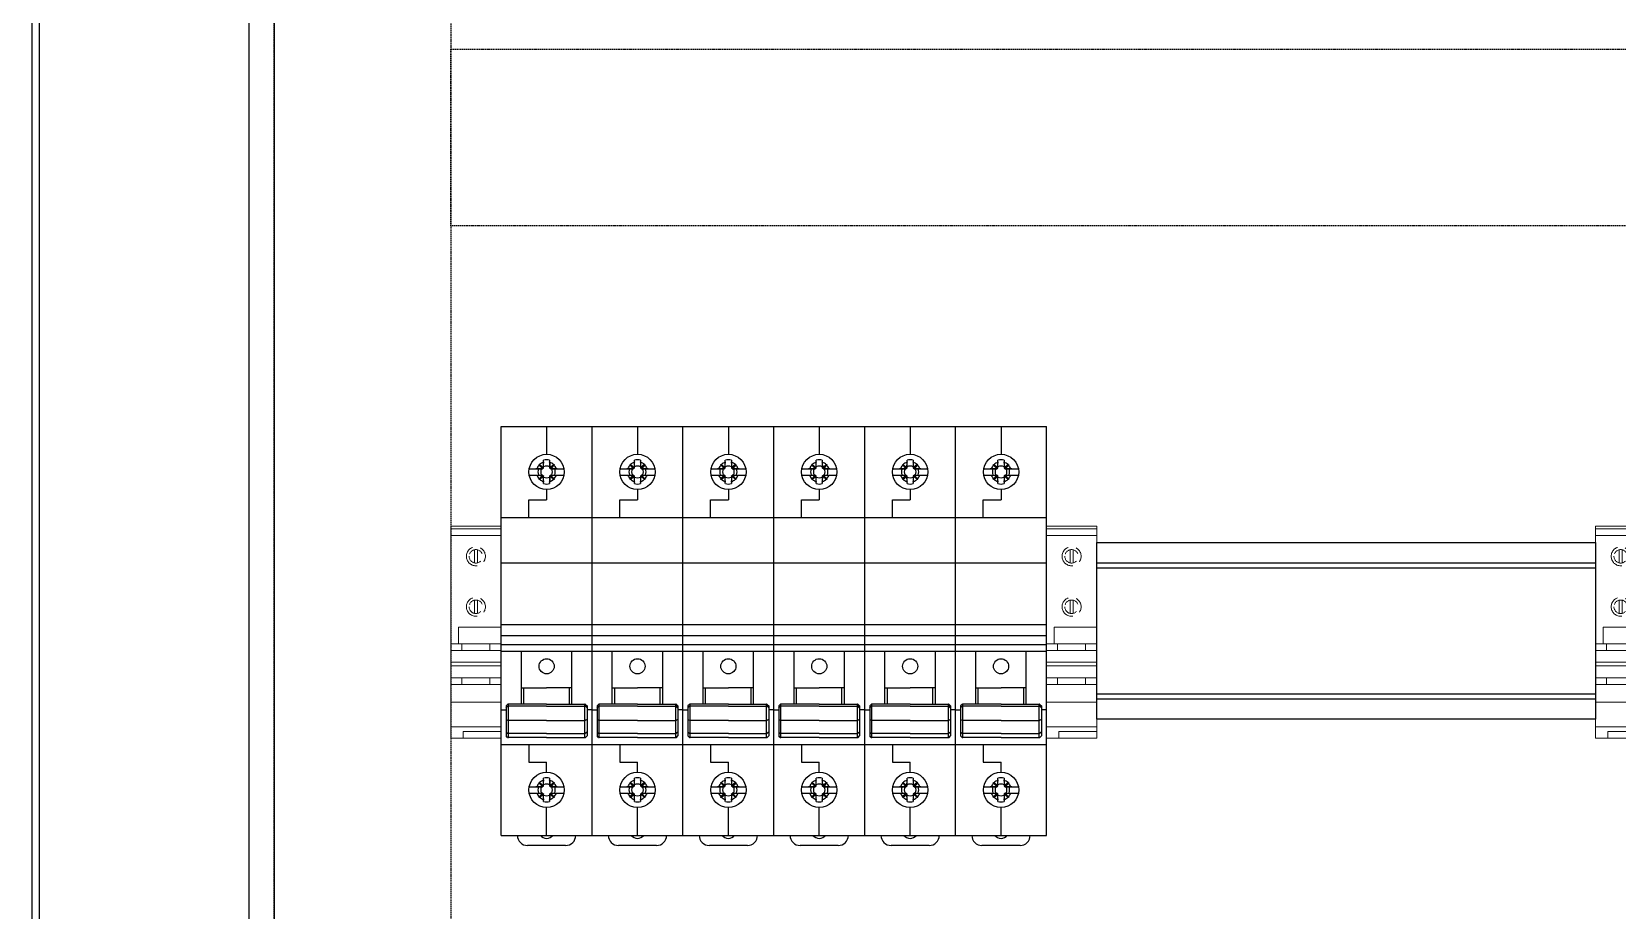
# Model space of a CAD drawing. Header units: millimetres. Extents: x 0 to 3804, y 0 to 2690.
# Drawn here: x 1915.8 to 2229.8, y 1672.1 to 1846.2 of the extents above; entities that cross this region are included whole.
import ezdxf

# ---------------------------------------------------------------- set-up
doc = ezdxf.new("R2010")
doc.units = ezdxf.units.MM
doc.linetypes.add('DASHED', pattern=[0.75, 0.5, -0.25])
doc.linetypes.add('HIDDEN2', pattern=[4.7625, 3.175, -1.5875])
for name, color, linetype in [('01', 7, 'HIDDEN2'), ('ALPHA', 255, 'Continuous'), ('DI', 2, 'Continuous'), ('E600_Gen', 4, 'Continuous'), ('THIET BI', 2, 'Continuous')]:
    doc.layers.add(name, color=color, linetype=linetype)

# ---------------------------------------------------------------- blocks, each defined once
blk = doc.blocks.new('sbdf11712')
at = {"layer": 'ALPHA'}
for p, q in [((-431.29, -67.44), (-413.29, -67.44)), ((-431.29, -148.44), (-431.29, -67.44)), ((-422.29, -67.44), (-422.29, -72.94)), ((-413.29, -148.44), (-413.29, -67.44)), ((-423.79, -74.95), (-423.05, -75.69)), ((-423.79, -74.95), (-423.73, -74.97)), ((-423.77, -75), (-423.79, -74.95)), ((-423.75, -75.06), (-423.77, -75)), ((-423.75, -75.06), (-423.19, -75.75)), ((-423.73, -74.97), (-423.68, -74.99)), ((-423.68, -74.99), (-422.98, -75.56)), ((-422.97, -74.88), (-422.98, -75.22)), ((-422.98, -75.22), (-422.98, -75.56)), ((-422.94, -74.54), (-422.97, -74.88)), ((-422.93, -74.53), (-422.94, -74.54)), ((-422.94, -74.54), (-422.94, -74.54)), ((-422.92, -74.52), (-422.93, -74.53)), ((-422.91, -74.5), (-422.92, -74.51)), ((-422.92, -74.51), (-422.92, -74.52)), ((-422.9, -74.47), (-422.91, -74.49)), ((-422.91, -74.49), (-422.91, -74.5)), ((-422.9, -75.59), (-422.9, -74.13)), ((-422.9, -74.42), (-422.9, -74.44)), ((-422.9, -74.44), (-422.9, -74.46)), ((-422.9, -74.46), (-422.9, -74.47)), ((-421.69, -74.13), (-421.69, -75.59)), ((-421.69, -74.44), (-421.69, -74.42)), ((-421.69, -74.46), (-421.69, -74.44)), ((-421.69, -74.48), (-421.69, -74.46)), ((-421.68, -74.49), (-421.69, -74.48)), ((-421.68, -74.51), (-421.68, -74.49)), ((-421.67, -74.52), (-421.68, -74.51)), ((-421.66, -74.53), (-421.67, -74.52)), ((-421.65, -74.54), (-421.66, -74.53)), ((-421.65, -74.54), (-421.65, -74.54)), ((-421.62, -74.88), (-421.65, -74.54)), ((-421.61, -75.22), (-421.62, -74.88)), ((-421.6, -75.56), (-421.61, -75.22)), ((-420.91, -74.99), (-421.6, -75.56)), ((-420.8, -74.95), (-421.54, -75.69)), ((-420.84, -75.06), (-421.4, -75.75)), ((-420.91, -74.99), (-420.86, -74.97)), ((-420.86, -74.97), (-420.8, -74.95)), ((-420.82, -75), (-420.84, -75.06)), ((-420.8, -74.95), (-420.82, -75)), ((-425.74, -75.84), (-423.15, -75.84)), ((-425.74, -77.05), (-423.15, -77.05)), ((-424.38, -75.84), (-424.42, -75.84)), ((-424.42, -77.05), (-424.38, -77.05)), ((-424.35, -75.84), (-424.38, -75.84)), ((-424.38, -77.05), (-424.35, -77.05)), ((-424.32, -75.83), (-424.35, -75.84)), ((-424.35, -77.05), (-424.32, -77.05)), ((-424.3, -75.83), (-424.32, -75.83)), ((-424.32, -77.05), (-424.3, -77.06)), ((-424.28, -75.82), (-424.3, -75.83)), ((-424.3, -77.06), (-424.28, -77.07)), ((-424.25, -75.81), (-424.28, -75.82)), ((-424.28, -77.07), (-424.25, -77.07)), ((-424.23, -75.8), (-424.25, -75.81)), ((-424.25, -77.07), (-424.23, -77.08)), ((-424.22, -75.8), (-424.23, -75.8)), ((-424.23, -77.08), (-424.22, -77.09)), ((-424.2, -75.78), (-424.22, -75.8)), ((-424.22, -77.09), (-424.2, -77.1)), ((-424.19, -75.77), (-424.2, -75.78)), ((-424.2, -77.1), (-424.19, -77.11)), ((-424.18, -75.76), (-424.19, -75.77)), ((-424.19, -77.11), (-424.18, -77.13)), ((-424.18, -75.76), (-423.68, -75.75)), ((-423.68, -77.14), (-424.18, -77.13)), ((-423.79, -77.94), (-423.05, -77.2)), ((-423.79, -77.94), (-423.77, -77.88)), ((-423.73, -77.92), (-423.79, -77.94)), ((-423.77, -77.88), (-423.75, -77.83)), ((-423.75, -77.83), (-423.19, -77.14)), ((-423.68, -77.9), (-423.73, -77.92)), ((-423.68, -75.75), (-423.19, -75.75)), ((-423.19, -77.14), (-423.68, -77.14)), ((-423.68, -77.9), (-422.98, -77.33)), ((-423.17, -75.76), (-423.19, -75.75)), ((-423.19, -77.14), (-423.17, -77.12)), ((-423.15, -75.78), (-423.17, -75.76)), ((-423.17, -77.12), (-423.15, -77.11)), ((-423.15, -75.84), (-423.15, -75.78)), ((-423.13, -75.79), (-423.15, -75.78)), ((-423.15, -77.05), (-423.15, -77.11)), ((-423.15, -77.11), (-423.13, -77.09)), ((-423.11, -75.8), (-423.13, -75.79)), ((-423.13, -77.09), (-423.11, -77.09)), ((-423.08, -75.79), (-423.11, -75.8)), ((-423.11, -77.09), (-423.08, -77.09)), ((-423.06, -75.78), (-423.08, -75.79)), ((-423.08, -77.09), (-423.06, -77.11)), ((-423.05, -75.76), (-423.06, -75.78)), ((-423.06, -77.11), (-423.05, -77.13)), ((-423.05, -75.69), (-423.05, -75.74)), ((-423, -75.69), (-423.05, -75.69)), ((-423.05, -77.15), (-423.05, -77.2)), ((-423.05, -77.2), (-423, -77.2)), ((-422.98, -75.56), (-422.97, -75.57)), ((-422.96, -75.67), (-422.98, -75.68)), ((-422.98, -77.2), (-422.96, -77.21)), ((-422.97, -77.32), (-422.98, -77.33)), ((-422.98, -77.33), (-422.98, -77.67)), ((-422.98, -77.67), (-422.97, -78.01)), ((-422.97, -75.57), (-422.96, -75.59)), ((-422.96, -77.3), (-422.97, -77.32)), ((-422.97, -78.01), (-422.94, -78.34)), ((-422.9, -75.59), (-422.96, -75.59)), ((-422.96, -75.59), (-422.94, -75.61)), ((-422.94, -75.65), (-422.96, -75.67)), ((-422.96, -77.21), (-422.94, -77.23)), ((-422.94, -77.28), (-422.96, -77.3)), ((-422.9, -77.3), (-422.96, -77.3)), ((-422.94, -75.61), (-422.94, -75.63)), ((-422.94, -75.63), (-422.94, -75.65)), ((-422.94, -77.23), (-422.94, -77.26)), ((-422.94, -77.26), (-422.94, -77.28)), ((-422.94, -78.34), (-422.93, -78.35)), ((-422.93, -78.35), (-422.93, -78.36)), ((-422.93, -78.36), (-422.92, -78.37)), ((-422.92, -78.37), (-422.91, -78.38)), ((-422.91, -78.38), (-422.91, -78.39)), ((-422.91, -78.39), (-422.9, -78.41)), ((-422.9, -78.75), (-422.9, -77.3)), ((-422.9, -78.41), (-422.9, -78.42)), ((-422.9, -78.42), (-422.9, -78.44)), ((-422.9, -78.44), (-422.9, -78.46)), ((-421.69, -75.59), (-421.63, -75.59)), ((-421.69, -77.3), (-421.69, -78.75)), ((-421.69, -77.3), (-421.63, -77.3)), ((-421.69, -78.41), (-421.68, -78.4)), ((-421.69, -78.43), (-421.69, -78.41)), ((-421.69, -78.45), (-421.69, -78.43)), ((-421.69, -78.46), (-421.69, -78.45)), ((-421.68, -78.39), (-421.67, -78.37)), ((-421.68, -78.4), (-421.68, -78.39)), ((-421.67, -78.37), (-421.67, -78.36)), ((-421.67, -78.36), (-421.66, -78.36)), ((-421.66, -78.36), (-421.65, -78.35)), ((-421.65, -75.61), (-421.63, -75.59)), ((-421.65, -75.63), (-421.65, -75.61)), ((-421.65, -75.65), (-421.65, -75.63)), ((-421.63, -75.67), (-421.65, -75.65)), ((-421.65, -77.23), (-421.63, -77.21)), ((-421.65, -77.26), (-421.65, -77.23)), ((-421.65, -77.28), (-421.65, -77.26)), ((-421.63, -77.3), (-421.65, -77.28)), ((-421.65, -78.34), (-421.62, -78.01)), ((-421.65, -78.35), (-421.65, -78.34)), ((-421.63, -75.59), (-421.62, -75.57)), ((-421.61, -75.68), (-421.63, -75.67)), ((-421.63, -77.21), (-421.61, -77.2)), ((-421.62, -77.32), (-421.63, -77.3)), ((-421.62, -75.57), (-421.6, -75.56)), ((-421.6, -77.33), (-421.62, -77.32)), ((-421.62, -78.01), (-421.61, -77.67)), ((-421.61, -77.67), (-421.6, -77.33)), ((-420.91, -77.9), (-421.6, -77.33)), ((-421.54, -75.69), (-421.59, -75.69)), ((-421.59, -77.2), (-421.54, -77.2)), ((-421.54, -75.74), (-421.54, -75.69)), ((-421.53, -75.78), (-421.54, -75.76)), ((-421.54, -77.13), (-421.53, -77.11)), ((-421.54, -77.2), (-421.54, -77.15)), ((-420.8, -77.94), (-421.54, -77.2)), ((-421.51, -75.79), (-421.53, -75.78)), ((-421.53, -77.11), (-421.51, -77.09)), ((-421.48, -75.8), (-421.51, -75.79)), ((-421.51, -77.09), (-421.48, -77.09)), ((-421.46, -75.79), (-421.48, -75.8)), ((-421.48, -77.09), (-421.46, -77.09)), ((-421.44, -75.78), (-421.46, -75.79)), ((-421.46, -77.09), (-421.44, -77.11)), ((-421.42, -75.76), (-421.44, -75.78)), ((-421.44, -75.84), (-421.44, -75.78)), ((-421.44, -75.84), (-418.85, -75.84)), ((-421.44, -77.05), (-418.85, -77.05)), ((-421.44, -77.11), (-421.44, -77.05)), ((-421.44, -77.11), (-421.42, -77.12)), ((-421.4, -75.75), (-421.42, -75.76)), ((-421.42, -77.12), (-421.4, -77.14)), ((-421.4, -75.75), (-420.91, -75.75)), ((-420.84, -77.83), (-421.4, -77.14)), ((-420.91, -77.14), (-421.4, -77.14)), ((-420.91, -75.75), (-420.41, -75.76)), ((-420.41, -77.13), (-420.91, -77.14)), ((-420.86, -77.92), (-420.91, -77.9)), ((-420.8, -77.94), (-420.86, -77.92)), ((-420.84, -77.83), (-420.82, -77.88)), ((-420.82, -77.88), (-420.8, -77.94)), ((-420.4, -75.77), (-420.41, -75.76)), ((-420.41, -77.13), (-420.4, -77.11)), ((-420.39, -75.79), (-420.4, -75.77)), ((-420.4, -77.11), (-420.39, -77.1)), ((-420.37, -75.8), (-420.39, -75.79)), ((-420.39, -77.1), (-420.37, -77.09)), ((-420.35, -75.8), (-420.37, -75.8)), ((-420.37, -77.09), (-420.35, -77.08)), ((-420.33, -75.81), (-420.35, -75.8)), ((-420.35, -77.08), (-420.33, -77.07)), ((-420.31, -75.82), (-420.33, -75.81)), ((-420.33, -77.07), (-420.31, -77.07)), ((-420.29, -75.83), (-420.31, -75.82)), ((-420.31, -77.07), (-420.29, -77.06)), ((-420.26, -75.83), (-420.29, -75.83)), ((-420.29, -77.06), (-420.26, -77.05)), ((-420.24, -75.84), (-420.26, -75.83)), ((-420.26, -77.05), (-420.24, -77.05)), ((-420.21, -75.84), (-420.24, -75.84)), ((-420.24, -77.05), (-420.21, -77.05)), ((-420.17, -75.84), (-420.21, -75.84)), ((-420.21, -77.05), (-420.17, -77.05)), ((-422.29, -79.94), (-422.29, -81.93)), ((-425.8, -81.93), (-422.29, -81.93)), ((-425.8, -85.44), (-425.8, -81.93)), ((-431.29, -85.44), (-413.29, -85.44)), ((-431.29, -94.44), (-413.29, -94.44)), ((-431.29, -106.64), (-413.29, -106.64)), ((-431.29, -108.84), (-413.29, -108.84)), ((-431.29, -110.64), (-413.29, -110.64)), ((-431.29, -111.94), (-413.29, -111.94)), ((-427.29, -122.44), (-427.29, -111.94)), ((-417.29, -122.44), (-417.29, -111.94)), ((-427.29, -119.24), (-422.29, -119.24)), ((-426.79, -122.44), (-426.79, -119.24)), ((-417.29, -119.24), (-422.29, -119.24)), ((-417.79, -122.44), (-417.79, -119.24)), ((-422.29, -122.44), (-429.87, -122.44)), ((-429.87, -129.08), (-429.87, -122.44)), ((-422.29, -122.44), (-414.72, -122.44)), ((-414.72, -129.08), (-414.72, -122.44)), ((-431.29, -123.54), (-430.33, -123.54)), ((-430.01, -122.5), (-430.29, -122.79)), ((-430.29, -122.79), (-430.29, -128.74)), ((-430.29, -123.14), (-430.01, -122.86)), ((-430.29, -125.51), (-430.01, -125.64)), ((-430.01, -122.86), (-429.97, -122.83)), ((-429.97, -122.83), (-429.92, -122.81)), ((-429.92, -122.81), (-429.87, -122.81)), ((-422.29, -122.81), (-429.87, -122.81)), ((-422.29, -122.81), (-414.72, -122.81)), ((-414.67, -122.81), (-414.72, -122.81)), ((-414.62, -122.83), (-414.67, -122.81)), ((-414.58, -122.86), (-414.62, -122.83)), ((-414.58, -122.5), (-414.29, -122.79)), ((-414.29, -123.14), (-414.58, -122.86)), ((-414.29, -125.51), (-414.58, -125.64)), ((-414.29, -122.79), (-414.29, -128.74)), ((-413.29, -123.54), (-414.26, -123.54)), ((-430.29, -127.99), (-430.01, -128.2)), ((-430.01, -129.02), (-430.29, -128.74)), ((-430.01, -125.64), (-429.97, -125.65)), ((-430.01, -128.2), (-429.97, -128.23)), ((-429.97, -125.65), (-429.92, -125.66)), ((-429.97, -128.23), (-429.92, -128.24)), ((-429.92, -125.66), (-429.87, -125.67)), ((-429.92, -128.24), (-429.87, -128.25)), ((-422.29, -125.67), (-429.87, -125.67)), ((-422.29, -128.25), (-429.87, -128.25)), ((-422.29, -125.67), (-414.72, -125.67)), ((-422.29, -128.25), (-414.72, -128.25)), ((-414.67, -125.66), (-414.72, -125.67)), ((-414.67, -128.24), (-414.72, -128.25)), ((-414.62, -125.65), (-414.67, -125.66)), ((-414.62, -128.23), (-414.67, -128.24)), ((-414.58, -125.64), (-414.62, -125.65)), ((-414.58, -128.2), (-414.62, -128.23)), ((-414.29, -127.99), (-414.58, -128.2)), ((-414.58, -129.02), (-414.29, -128.74)), ((-431.29, -130.44), (-413.29, -130.44)), ((-422.29, -129.08), (-429.87, -129.08)), ((-425.8, -130.44), (-425.8, -133.95)), ((-425.8, -130.44), (-422.29, -130.44)), ((-422.29, -129.08), (-414.72, -129.08)), ((-425.8, -133.95), (-422.29, -133.95)), ((-422.29, -135.94), (-422.29, -133.95)), ((-423.77, -138), (-423.79, -137.95)), ((-423.79, -137.95), (-423.73, -137.97)), ((-423.79, -137.95), (-423.05, -138.69)), ((-423.75, -138.06), (-423.77, -138)), ((-423.75, -138.06), (-423.19, -138.75)), ((-423.73, -137.97), (-423.68, -137.99)), ((-423.68, -137.99), (-422.98, -138.56)), ((-422.97, -137.88), (-422.98, -138.22)), ((-422.94, -137.54), (-422.97, -137.88)), ((-422.93, -137.53), (-422.94, -137.54)), ((-422.94, -137.54), (-422.94, -137.54)), ((-422.92, -137.52), (-422.93, -137.53)), ((-422.91, -137.5), (-422.92, -137.51)), ((-422.92, -137.51), (-422.92, -137.52)), ((-422.9, -137.47), (-422.91, -137.49)), ((-422.91, -137.49), (-422.91, -137.5)), ((-422.9, -138.59), (-422.9, -137.13)), ((-422.9, -137.42), (-422.9, -137.44)), ((-422.9, -137.44), (-422.9, -137.46)), ((-422.9, -137.46), (-422.9, -137.47)), ((-421.69, -137.13), (-421.69, -138.59)), ((-421.69, -137.44), (-421.69, -137.42)), ((-421.69, -137.46), (-421.69, -137.44)), ((-421.69, -137.48), (-421.69, -137.46)), ((-421.68, -137.49), (-421.69, -137.48)), ((-421.68, -137.51), (-421.68, -137.49)), ((-421.67, -137.52), (-421.68, -137.51)), ((-421.66, -137.53), (-421.67, -137.52)), ((-421.65, -137.54), (-421.66, -137.53)), ((-421.62, -137.88), (-421.65, -137.54)), ((-421.65, -137.54), (-421.65, -137.54)), ((-421.61, -138.22), (-421.62, -137.88)), ((-420.91, -137.99), (-421.6, -138.56)), ((-420.8, -137.95), (-421.54, -138.69)), ((-420.84, -138.06), (-421.4, -138.75)), ((-420.91, -137.99), (-420.86, -137.97)), ((-420.86, -137.97), (-420.8, -137.95)), ((-420.82, -138), (-420.84, -138.06)), ((-420.8, -137.95), (-420.82, -138)), ((-425.74, -138.84), (-423.15, -138.84)), ((-425.74, -140.05), (-423.15, -140.05)), ((-424.38, -138.84), (-424.42, -138.84)), ((-424.42, -140.05), (-424.38, -140.05)), ((-424.35, -138.84), (-424.38, -138.84)), ((-424.38, -140.05), (-424.35, -140.05)), ((-424.32, -138.83), (-424.35, -138.84)), ((-424.35, -140.05), (-424.32, -140.05)), ((-424.3, -138.83), (-424.32, -138.83)), ((-424.32, -140.05), (-424.3, -140.06)), ((-424.28, -138.82), (-424.3, -138.83)), ((-424.3, -140.06), (-424.28, -140.07)), ((-424.25, -138.81), (-424.28, -138.82)), ((-424.28, -140.07), (-424.25, -140.07)), ((-424.23, -138.8), (-424.25, -138.81)), ((-424.25, -140.07), (-424.23, -140.08)), ((-424.22, -138.8), (-424.23, -138.8)), ((-424.23, -140.08), (-424.22, -140.09)), ((-424.2, -138.78), (-424.22, -138.8)), ((-424.22, -140.09), (-424.2, -140.1)), ((-424.19, -138.77), (-424.2, -138.78)), ((-424.2, -140.1), (-424.19, -140.11)), ((-424.18, -138.76), (-424.19, -138.77)), ((-424.19, -140.11), (-424.18, -140.13)), ((-424.18, -138.76), (-423.68, -138.75)), ((-423.68, -140.14), (-424.18, -140.13)), ((-423.79, -140.94), (-423.05, -140.2)), ((-423.79, -140.94), (-423.77, -140.88)), ((-423.73, -140.92), (-423.79, -140.94)), ((-423.77, -140.88), (-423.75, -140.83)), ((-423.75, -140.83), (-423.19, -140.14)), ((-423.68, -140.9), (-423.73, -140.92)), ((-423.68, -138.75), (-423.19, -138.75)), ((-423.19, -140.14), (-423.68, -140.14)), ((-423.68, -140.9), (-422.98, -140.33)), ((-423.17, -138.76), (-423.19, -138.75)), ((-423.19, -140.14), (-423.17, -140.12)), ((-423.15, -138.78), (-423.17, -138.76)), ((-423.17, -140.12), (-423.15, -140.11)), ((-423.13, -138.79), (-423.15, -138.78)), ((-423.15, -138.84), (-423.15, -138.78)), ((-423.15, -140.05), (-423.15, -140.11)), ((-423.15, -140.11), (-423.13, -140.09)), ((-423.11, -138.8), (-423.13, -138.79)), ((-423.13, -140.09), (-423.11, -140.09)), ((-423.08, -138.79), (-423.11, -138.8)), ((-423.11, -140.09), (-423.08, -140.09)), ((-423.06, -138.78), (-423.08, -138.79)), ((-423.08, -140.09), (-423.06, -140.11)), ((-423.05, -138.76), (-423.06, -138.78)), ((-423.06, -140.11), (-423.05, -140.13)), ((-423, -138.69), (-423.05, -138.69)), ((-423.05, -138.69), (-423.05, -138.74)), ((-423.05, -140.15), (-423.05, -140.2)), ((-423.05, -140.2), (-423, -140.2)), ((-422.98, -138.22), (-422.98, -138.56)), ((-422.98, -138.56), (-422.97, -138.57)), ((-422.96, -138.67), (-422.98, -138.68)), ((-422.98, -140.2), (-422.96, -140.21)), ((-422.97, -140.32), (-422.98, -140.33)), ((-422.98, -140.33), (-422.98, -140.67)), ((-422.98, -140.67), (-422.97, -141.01)), ((-422.97, -138.57), (-422.96, -138.59)), ((-422.96, -140.3), (-422.97, -140.32)), ((-422.97, -141.01), (-422.94, -141.34)), ((-422.96, -138.59), (-422.94, -138.61)), ((-422.9, -138.59), (-422.96, -138.59)), ((-422.94, -138.65), (-422.96, -138.67)), ((-422.96, -140.21), (-422.94, -140.23)), ((-422.94, -140.28), (-422.96, -140.3)), ((-422.9, -140.3), (-422.96, -140.3)), ((-422.94, -138.61), (-422.94, -138.63)), ((-422.94, -138.63), (-422.94, -138.65)), ((-422.94, -140.23), (-422.94, -140.26)), ((-422.94, -140.26), (-422.94, -140.28)), ((-422.9, -141.75), (-422.9, -140.3)), ((-421.69, -138.59), (-421.63, -138.59)), ((-421.69, -140.3), (-421.69, -141.75)), ((-421.69, -140.3), (-421.63, -140.3)), ((-421.65, -138.61), (-421.63, -138.59)), ((-421.65, -138.63), (-421.65, -138.61)), ((-421.65, -138.65), (-421.65, -138.63)), ((-421.63, -138.67), (-421.65, -138.65)), ((-421.65, -140.23), (-421.63, -140.21)), ((-421.65, -140.26), (-421.65, -140.23)), ((-421.65, -140.28), (-421.65, -140.26)), ((-421.63, -140.3), (-421.65, -140.28)), ((-421.65, -141.34), (-421.62, -141.01)), ((-421.63, -138.59), (-421.62, -138.57)), ((-421.61, -138.68), (-421.63, -138.67)), ((-421.63, -140.21), (-421.61, -140.2)), ((-421.62, -140.32), (-421.63, -140.3)), ((-421.62, -138.57), (-421.6, -138.56)), ((-421.6, -140.33), (-421.62, -140.32)), ((-421.62, -141.01), (-421.61, -140.67)), ((-421.6, -138.56), (-421.61, -138.22)), ((-421.61, -140.67), (-421.6, -140.33)), ((-420.91, -140.9), (-421.6, -140.33)), ((-421.54, -138.69), (-421.59, -138.69)), ((-421.59, -140.2), (-421.54, -140.2)), ((-421.54, -138.74), (-421.54, -138.69)), ((-421.53, -138.78), (-421.54, -138.76)), ((-421.54, -140.13), (-421.53, -140.11)), ((-421.54, -140.2), (-421.54, -140.15)), ((-420.8, -140.94), (-421.54, -140.2)), ((-421.51, -138.79), (-421.53, -138.78)), ((-421.53, -140.11), (-421.51, -140.09)), ((-421.48, -138.8), (-421.51, -138.79)), ((-421.51, -140.09), (-421.48, -140.09)), ((-421.46, -138.79), (-421.48, -138.8)), ((-421.48, -140.09), (-421.46, -140.09)), ((-421.44, -138.78), (-421.46, -138.79)), ((-421.46, -140.09), (-421.44, -140.11)), ((-421.42, -138.76), (-421.44, -138.78)), ((-421.44, -138.84), (-421.44, -138.78)), ((-421.44, -138.84), (-418.85, -138.84)), ((-421.44, -140.05), (-418.85, -140.05)), ((-421.44, -140.11), (-421.44, -140.05)), ((-421.44, -140.11), (-421.42, -140.12)), ((-421.4, -138.75), (-421.42, -138.76)), ((-421.42, -140.12), (-421.4, -140.14)), ((-421.4, -138.75), (-420.91, -138.75)), ((-420.84, -140.83), (-421.4, -140.14)), ((-420.91, -140.14), (-421.4, -140.14)), ((-420.91, -138.75), (-420.41, -138.76)), ((-420.41, -140.13), (-420.91, -140.14)), ((-420.86, -140.92), (-420.91, -140.9)), ((-420.8, -140.94), (-420.86, -140.92)), ((-420.84, -140.83), (-420.82, -140.88)), ((-420.82, -140.88), (-420.8, -140.94)), ((-420.4, -138.77), (-420.41, -138.76)), ((-420.41, -140.13), (-420.4, -140.11)), ((-420.39, -138.79), (-420.4, -138.77)), ((-420.4, -140.11), (-420.39, -140.1)), ((-420.37, -138.8), (-420.39, -138.79)), ((-420.39, -140.1), (-420.37, -140.09)), ((-420.35, -138.8), (-420.37, -138.8)), ((-420.37, -140.09), (-420.35, -140.08)), ((-420.33, -138.81), (-420.35, -138.8)), ((-420.35, -140.08), (-420.33, -140.07)), ((-420.31, -138.82), (-420.33, -138.81)), ((-420.33, -140.07), (-420.31, -140.07)), ((-420.29, -138.83), (-420.31, -138.82)), ((-420.31, -140.07), (-420.29, -140.06)), ((-420.26, -138.83), (-420.29, -138.83)), ((-420.29, -140.06), (-420.26, -140.05)), ((-420.24, -138.84), (-420.26, -138.83)), ((-420.26, -140.05), (-420.24, -140.05)), ((-420.21, -138.84), (-420.24, -138.84)), ((-420.24, -140.05), (-420.21, -140.05)), ((-420.17, -138.84), (-420.21, -138.84)), ((-420.21, -140.05), (-420.17, -140.05)), ((-422.94, -141.34), (-422.93, -141.35)), ((-422.93, -141.35), (-422.93, -141.36)), ((-422.93, -141.36), (-422.92, -141.37)), ((-422.92, -141.37), (-422.91, -141.38)), ((-422.91, -141.38), (-422.91, -141.39)), ((-422.91, -141.39), (-422.9, -141.41)), ((-422.9, -141.41), (-422.9, -141.42)), ((-422.9, -141.42), (-422.9, -141.44)), ((-422.9, -141.44), (-422.9, -141.46)), ((-422.29, -148.44), (-422.29, -142.94)), ((-421.69, -141.41), (-421.68, -141.4)), ((-421.69, -141.43), (-421.69, -141.41)), ((-421.69, -141.45), (-421.69, -141.43)), ((-421.69, -141.46), (-421.69, -141.45)), ((-421.68, -141.39), (-421.67, -141.37)), ((-421.68, -141.4), (-421.68, -141.39)), ((-421.67, -141.36), (-421.66, -141.36)), ((-421.67, -141.37), (-421.67, -141.36)), ((-421.66, -141.36), (-421.65, -141.35)), ((-421.65, -141.35), (-421.65, -141.34)), ((-431.29, -148.44), (-413.29, -148.44)), ((-418.53, -150.44), (-426.06, -150.44))]:
    blk.add_line(p, q, dxfattribs=at)
for centre, radius in [((-422.29, -76.44), 3.5), ((-422.29, -114.94), 1.5), ((-422.29, -139.44), 3.5)]:
    blk.add_circle(centre, radius, dxfattribs=at)
for centre, radius, start, end in [((-422.29, -76.44), 2.01, 136.4276, 160.0928), ((-422.29, -76.44), 2.01, 108.8619, 133.5724), ((-422.29, -76.44), 2.39, 75.3973, 104.6027), ((-422.29, -76.44), 1.17, 59.1481, 120.8519), ((-422.29, -76.44), 2.01, 46.4276, 71.1381), ((-422.29, -76.44), 2.01, 19.9072, 43.5724), ((-422.29, -76.44), 2.01, 199.9072, 223.5724), ((-422.29, -76.44), 1.71, 159.4266, 200.5734), ((-422.29, -76.44), 2.01, 226.4276, 251.1381), ((-422.29, -76.44), 1.17, 149.1481, 210.8519), ((-423.15, -75.74), 0.1, 270, 0), ((-423.15, -77.15), 0.1, 0, 90), ((-423, -75.59), 0.1, 270, 0), ((-423, -77.3), 0.1, 0, 90), ((-422.29, -76.44), 1.17, 239.1481, 300.8519), ((-421.59, -75.59), 0.1, 180, 270), ((-421.59, -77.3), 0.1, 90, 180), ((-422.29, -76.44), 2.01, 288.8619, 313.5724), ((-421.44, -75.74), 0.1, 180, 270), ((-421.44, -77.15), 0.1, 90, 180), ((-422.29, -76.44), 1.17, 329.1481, 30.8519), ((-422.29, -76.44), 2.01, 316.4276, 340.0928), ((-422.29, -76.44), 1.71, 339.4266, 20.5734), ((-422.29, -76.44), 2.39, 255.3973, 284.6027), ((-429.87, -122.64), 0.201, 90, 135), ((-414.72, -122.64), 0.201, 45, 90), ((-429.87, -128.88), 0.201, 225, 270), ((-414.72, -128.88), 0.201, 270, 315), ((-422.29, -139.44), 2.01, 136.4276, 160.0928), ((-422.29, -139.44), 2.01, 108.8619, 133.5724), ((-422.29, -139.44), 2.39, 75.3973, 104.6027), ((-422.29, -139.44), 2.01, 46.4276, 71.1381), ((-422.29, -139.44), 2.01, 19.9072, 43.5724), ((-422.29, -139.44), 2.01, 199.9072, 223.5724), ((-422.29, -139.44), 1.71, 159.4266, 200.5734), ((-422.29, -139.44), 2.01, 226.4276, 251.1381), ((-422.29, -139.44), 1.17, 149.1481, 210.8519), ((-423.15, -138.74), 0.1, 270, 0), ((-423.15, -140.15), 0.1, 0, 90), ((-423, -138.59), 0.1, 270, 0), ((-423, -140.3), 0.1, 0, 90), ((-422.29, -139.44), 1.17, 59.1481, 120.8519), ((-422.29, -139.44), 1.17, 239.1481, 300.8519), ((-421.59, -138.59), 0.1, 180, 270), ((-421.59, -140.3), 0.1, 90, 180), ((-422.29, -139.44), 2.01, 288.8619, 313.5724), ((-421.44, -138.74), 0.1, 180, 270), ((-421.44, -140.15), 0.1, 90, 180), ((-422.29, -139.44), 1.17, 329.1481, 30.8519), ((-422.29, -139.44), 2.01, 316.4276, 340.0928), ((-422.29, -139.44), 1.71, 339.4266, 20.5734), ((-422.29, -139.44), 2.39, 255.3973, 284.6027), ((-426.06, -148.44), 2.01, 180, 270), ((-422.29, -147.43), 1.6, 218.9375, 321.0625), ((-418.53, -148.44), 2.01, 270, 0)]:
    blk.add_arc(centre, radius, start, end, dxfattribs=at)
blk = doc.blocks.new('MFNN')
at = {"layer": '01', "color": 6, "linetype": 'Continuous', "lineweight": 9}
for p, q in [((-10647.65, 39819.27), (-10637.67, 39819.27)), ((-10647.65, 39819.27), (-10647.65, 39777.28)), ((-10647.65, 39818.71), (-10637.67, 39818.71)), ((-10647.65, 39817.44), (-10637.67, 39817.44)), ((-10637.67, 39819.27), (-10637.67, 39777.28)), ((-10647.65, 39799.29), (-10639.17, 39799.29)), ((-10639.17, 39799.29), (-10639.17, 39795.95)), ((-10647.65, 39795.95), (-10637.67, 39795.95)), ((-10645.43, 39794.61), (-10645.43, 39795.95)), ((-10639.86, 39794.61), (-10639.86, 39795.95)), ((-10647.65, 39794.61), (-10637.67, 39794.61)), ((-10647.65, 39792.34), (-10637.67, 39792.34)), ((-10647.65, 39791.62), (-10637.67, 39791.62)), ((-10647.65, 39789.25), (-10637.67, 39789.25)), ((-10645.43, 39789.25), (-10645.43, 39787.91)), ((-10639.86, 39789.25), (-10639.86, 39787.91)), ((-10647.65, 39787.91), (-10637.67, 39787.91)), ((-10647.65, 39784.4), (-10637.67, 39784.4)), ((-10647.65, 39779.53), (-10637.67, 39779.53)), ((-10647.65, 39778.62), (-10640.13, 39778.62)), ((-10637.67, 39777.28), (-10647.65, 39777.28)), ((-10640.13, 39777.28), (-10640.13, 39778.62))]:
    blk.add_line(p, q, dxfattribs=at)
at = {"layer": '01', "color": 4, "lineweight": 9}
for p, q in [((-10642.97, 39814.58), (-10642.96, 39812.03)), ((-10642.36, 39814.58), (-10642.35, 39812.03)), ((-10642.97, 39804.58), (-10642.96, 39802.03)), ((-10642.36, 39804.58), (-10642.35, 39802.03))]:
    blk.add_line(p, q, dxfattribs=at)
for centre, radius in [((-10642.65, 39813.3), 1.88), ((-10642.65, 39813.3), 1.34), ((-10642.65, 39803.3), 1.88), ((-10642.65, 39803.3), 1.34)]:
    blk.add_circle(centre, radius, dxfattribs=at)

msp = doc.modelspace()

# ---------------------------------------------------------------- linework, layer by layer
for points in [[(1915.8, 1407.4), (2515.8, 1407.4), (2515.8, 2407.4), (1915.8, 2407.4)], [(1917.3, 1408.9), (2514.3, 1408.9), (2514.3, 2405.9), (1917.3, 2405.9)], [(1963.8, 1455.4), (2467.8, 1455.4), (2467.8, 2324.4), (1963.8, 2324.4)]]:
    msp.add_lwpolyline(points, close=True)
at = {"color": 1}
msp.add_lwpolyline([(1958.8, 1460.4), (2472.8, 1460.4), (2472.8, 2319.4), (1958.8, 2319.4)], close=True, dxfattribs=at)
at = {"layer": 'THIET BI', "color": 4, "linetype": 'DASHED', "ltscale": 0.5}
for points in [[(1963.8, 2327.34), (1998.8, 2327.34), (1998.8, 1455.35), (1963.8, 1455.35)], [(1998.8, 1807.71), (1998.8, 1842.71), (2432.82, 1842.72), (2432.82, 1807.72)]]:
    msp.add_lwpolyline(points, close=True, dxfattribs=at)
at = {"layer": 'THIET BI', "color": 7, "linetype": 'Continuous', "ltscale": 0.5}
for points in [[(2126.75, 1744.95), (2225.52, 1744.95), (2225.52, 1709.95), (2126.75, 1709.95)], [(2126.75, 1740.95), (2225.52, 1740.95), (2225.52, 1713.95), (2126.75, 1713.95)], [(2126.75, 1739.95), (2225.52, 1739.95), (2225.52, 1714.95), (2126.75, 1714.95)]]:
    msp.add_lwpolyline(points, close=True, dxfattribs=at)

# ---------------------------------------------------------------- block references
at = {"layer": 'DI'}
for p in [(2440.07, 1835.39), (2458.07, 1835.39), (2476.07, 1835.39), (2494.07, 1835.39), (2512.07, 1835.39), (2530.07, 1835.39)]:
    msp.add_blockref('sbdf11712', p, dxfattribs=at)
at = {"layer": 'E600_Gen', "color": 3, "xscale": -1}
for p in [(-8638.87, -38071.06), (-8520.89, -38071.06), (-8412.14, -38071.06)]:
    msp.add_blockref('MFNN', p, dxfattribs=at)

doc.saveas('drawing.dxf')
